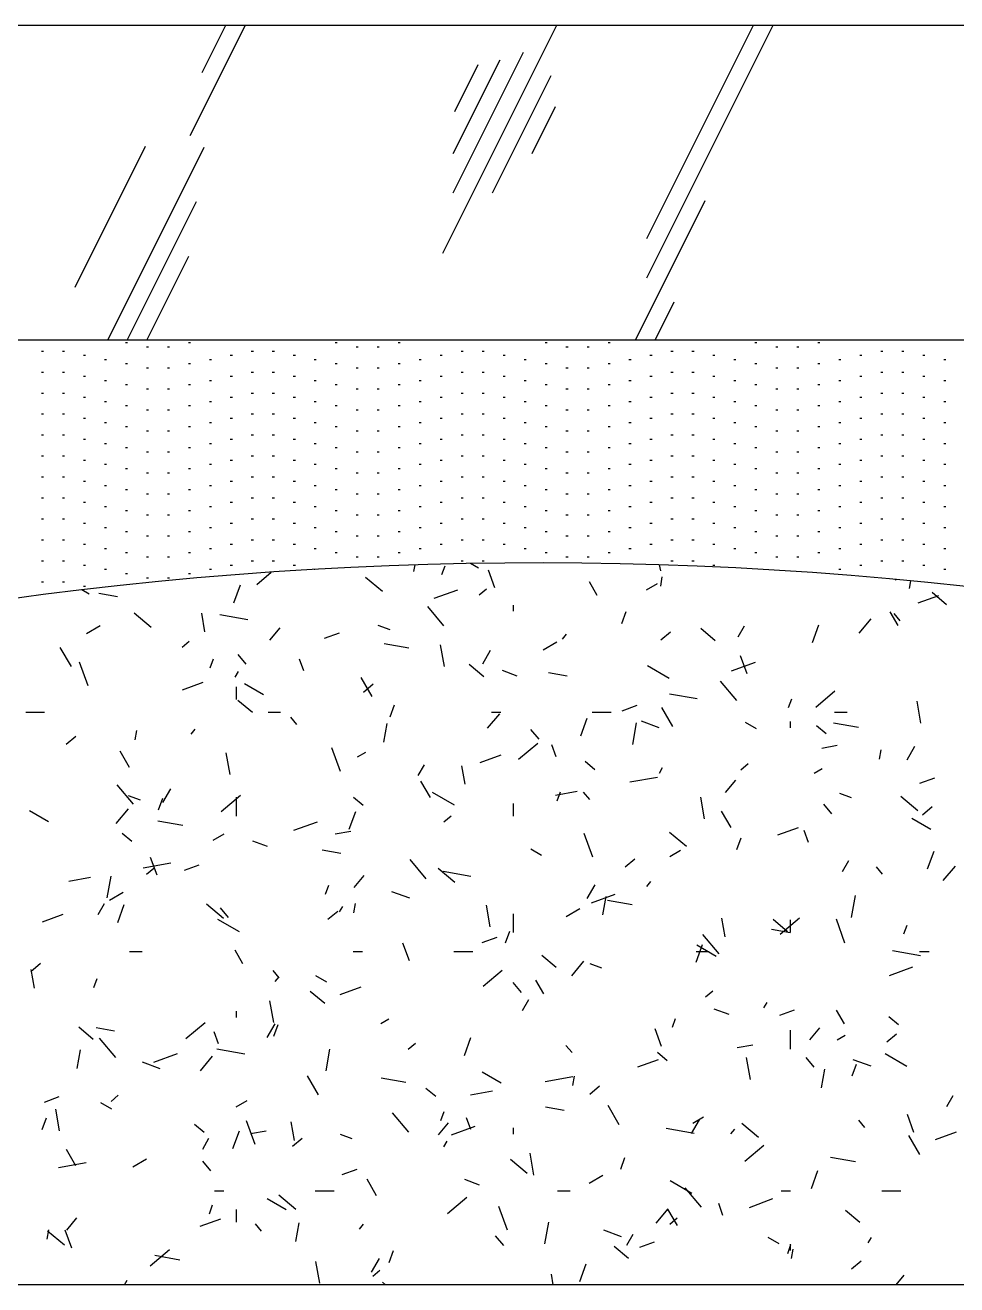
# Model space of a CAD drawing. Header units: inches. Extents: x -12530 to 36157, y 78659 to 110077.
# Drawn here: x 8735 to 8826.1, y 92373.4 to 92496.5 of the extents above; entities that cross this region are included whole.
import ezdxf

# ---------------------------------------------------------------- set-up
doc = ezdxf.new("R2010")
doc.units = ezdxf.units.IN
doc.header["$MEASUREMENT"] = 0
doc.layers.add('freecads.com', color=7, linetype='Continuous')

msp = doc.modelspace()

# ---------------------------------------------------------------- linework, layer by layer
at = {"layer": 'freecads.com', "ltscale": 2}
for p, q in [((8700.69, 92496.53), (8895.63, 92496.53)), ((8897.68, 92465.76), (8719.16, 92465.76))]:
    msp.add_line(p, q, dxfattribs=at)
at = {"layer": 'freecads.com', "ltscale": 0.4}
for p, q in [((8751.11, 92485.77), (8756.49, 92496.53)), ((8752.26, 92491.91), (8754.57, 92496.53)), ((8775.81, 92474.27), (8786.94, 92496.53)), ((8795.75, 92475.68), (8806.17, 92496.53)), ((8795.75, 92471.83), (8808.1, 92496.53)), ((8776.82, 92480.14), (8783.7, 92493.9)), ((8776.82, 92483.99), (8781.41, 92493.16)), ((8776.96, 92488.11), (8779.25, 92492.69)), ((8780.67, 92480.14), (8786.4, 92491.61)), ((8784.52, 92483.99), (8786.81, 92488.58)), ((8739.85, 92470.94), (8746.73, 92484.7)), ((8743.03, 92465.76), (8752.46, 92484.63)), ((8744.95, 92465.76), (8751.72, 92479.3)), ((8794.63, 92465.76), (8801.46, 92479.4)), ((8746.87, 92465.76), (8750.98, 92473.97)), ((8796.56, 92465.76), (8798.42, 92469.49)), ((8736.56, 92464.69), (8736.76, 92464.69)), ((8738.61, 92464.69), (8738.81, 92464.69)), ((8744.76, 92465.52), (8744.97, 92465.52)), ((8746.81, 92465.1), (8747.02, 92465.1)), ((8748.87, 92465.1), (8749.07, 92465.1)), ((8750.92, 92465.52), (8751.12, 92465.52)), ((8757.07, 92464.69), (8757.28, 92464.69)), ((8759.12, 92464.69), (8759.33, 92464.69)), ((8765.28, 92465.52), (8765.48, 92465.52)), ((8767.33, 92465.1), (8767.53, 92465.1)), ((8769.38, 92465.1), (8769.59, 92465.1)), ((8771.43, 92465.52), (8771.64, 92465.52)), ((8777.59, 92464.69), (8777.79, 92464.69)), ((8779.64, 92464.69), (8779.84, 92464.69)), ((8785.79, 92465.52), (8786, 92465.52)), ((8787.84, 92465.1), (8788.05, 92465.1)), ((8789.9, 92465.1), (8790.1, 92465.1)), ((8791.95, 92465.52), (8792.15, 92465.52)), ((8798.1, 92464.69), (8798.31, 92464.69)), ((8800.15, 92464.69), (8800.36, 92464.69)), ((8806.31, 92465.52), (8806.51, 92465.52)), ((8808.36, 92465.1), (8808.57, 92465.1)), ((8810.41, 92465.1), (8810.62, 92465.1)), ((8812.46, 92465.52), (8812.67, 92465.52)), ((8818.62, 92464.69), (8818.82, 92464.69)), ((8820.67, 92464.69), (8820.87, 92464.69)), ((8740.66, 92464.28), (8740.86, 92464.28)), ((8742.71, 92463.87), (8742.92, 92463.87)), ((8744.76, 92463.46), (8744.97, 92463.46)), ((8750.92, 92463.46), (8751.12, 92463.46)), ((8752.97, 92463.87), (8753.17, 92463.87)), ((8755.02, 92464.28), (8755.23, 92464.28)), ((8761.17, 92464.28), (8761.38, 92464.28)), ((8763.23, 92463.87), (8763.43, 92463.87)), ((8765.28, 92463.46), (8765.48, 92463.46)), ((8771.43, 92463.46), (8771.64, 92463.46)), ((8773.48, 92463.87), (8773.69, 92463.87)), ((8775.54, 92464.28), (8775.74, 92464.28)), ((8781.69, 92464.28), (8781.9, 92464.28)), ((8783.74, 92463.87), (8783.95, 92463.87)), ((8785.79, 92463.46), (8786, 92463.46)), ((8791.95, 92463.46), (8792.15, 92463.46)), ((8794, 92463.87), (8794.2, 92463.87)), ((8796.05, 92464.28), (8796.26, 92464.28)), ((8802.21, 92464.28), (8802.41, 92464.28)), ((8804.26, 92463.87), (8804.46, 92463.87)), ((8806.31, 92463.46), (8806.51, 92463.46)), ((8812.46, 92463.46), (8812.67, 92463.46)), ((8814.51, 92463.87), (8814.72, 92463.87)), ((8816.57, 92464.28), (8816.77, 92464.28)), ((8822.72, 92464.28), (8822.93, 92464.28)), ((8824.77, 92463.87), (8824.98, 92463.87)), ((8736.56, 92462.64), (8736.76, 92462.64)), ((8738.61, 92462.64), (8738.81, 92462.64)), ((8740.66, 92462.23), (8740.86, 92462.23)), ((8746.81, 92463.05), (8747.02, 92463.05)), ((8748.87, 92463.05), (8749.07, 92463.05)), ((8755.02, 92462.23), (8755.23, 92462.23)), ((8757.07, 92462.64), (8757.28, 92462.64)), ((8759.12, 92462.64), (8759.33, 92462.64)), ((8761.17, 92462.23), (8761.38, 92462.23)), ((8767.33, 92463.05), (8767.53, 92463.05)), ((8769.38, 92463.05), (8769.59, 92463.05)), ((8775.54, 92462.23), (8775.74, 92462.23)), ((8777.59, 92462.64), (8777.79, 92462.64)), ((8779.64, 92462.64), (8779.84, 92462.64)), ((8781.69, 92462.23), (8781.9, 92462.23)), ((8787.84, 92463.05), (8788.05, 92463.05)), ((8789.9, 92463.05), (8790.1, 92463.05)), ((8796.05, 92462.23), (8796.26, 92462.23)), ((8798.1, 92462.64), (8798.31, 92462.64)), ((8800.15, 92462.64), (8800.36, 92462.64)), ((8802.21, 92462.23), (8802.41, 92462.23)), ((8808.36, 92463.05), (8808.57, 92463.05)), ((8810.41, 92463.05), (8810.62, 92463.05)), ((8816.57, 92462.23), (8816.77, 92462.23)), ((8818.62, 92462.64), (8818.82, 92462.64)), ((8820.67, 92462.64), (8820.87, 92462.64)), ((8822.72, 92462.23), (8822.93, 92462.23)), ((8742.71, 92461.82), (8742.92, 92461.82)), ((8744.76, 92461.41), (8744.97, 92461.41)), ((8746.81, 92461), (8747.02, 92461)), ((8748.87, 92461), (8749.07, 92461)), ((8750.92, 92461.41), (8751.12, 92461.41)), ((8752.97, 92461.82), (8753.17, 92461.82)), ((8763.23, 92461.82), (8763.43, 92461.82)), ((8765.28, 92461.41), (8765.48, 92461.41)), ((8767.33, 92461), (8767.53, 92461)), ((8769.38, 92461), (8769.59, 92461)), ((8771.43, 92461.41), (8771.64, 92461.41)), ((8773.48, 92461.82), (8773.69, 92461.82)), ((8783.74, 92461.82), (8783.95, 92461.82)), ((8785.79, 92461.41), (8786, 92461.41)), ((8787.84, 92461), (8788.05, 92461)), ((8789.9, 92461), (8790.1, 92461)), ((8791.95, 92461.41), (8792.15, 92461.41)), ((8794, 92461.82), (8794.2, 92461.82)), ((8804.26, 92461.82), (8804.46, 92461.82)), ((8806.31, 92461.41), (8806.51, 92461.41)), ((8808.36, 92461), (8808.57, 92461)), ((8810.41, 92461), (8810.62, 92461)), ((8812.46, 92461.41), (8812.67, 92461.41)), ((8814.51, 92461.82), (8814.72, 92461.82)), ((8824.77, 92461.82), (8824.98, 92461.82)), ((8736.56, 92460.59), (8736.76, 92460.59)), ((8738.61, 92460.59), (8738.81, 92460.59)), ((8740.66, 92460.18), (8740.86, 92460.18)), ((8742.71, 92459.77), (8742.92, 92459.77)), ((8752.97, 92459.77), (8753.17, 92459.77)), ((8755.02, 92460.18), (8755.23, 92460.18)), ((8757.07, 92460.59), (8757.28, 92460.59)), ((8759.12, 92460.59), (8759.33, 92460.59)), ((8761.17, 92460.18), (8761.38, 92460.18)), ((8763.23, 92459.77), (8763.43, 92459.77)), ((8773.48, 92459.77), (8773.69, 92459.77)), ((8775.54, 92460.18), (8775.74, 92460.18)), ((8777.59, 92460.59), (8777.79, 92460.59)), ((8779.64, 92460.59), (8779.84, 92460.59)), ((8781.69, 92460.18), (8781.9, 92460.18)), ((8783.74, 92459.77), (8783.95, 92459.77)), ((8794, 92459.77), (8794.2, 92459.77)), ((8796.05, 92460.18), (8796.26, 92460.18)), ((8798.1, 92460.59), (8798.31, 92460.59)), ((8800.15, 92460.59), (8800.36, 92460.59)), ((8802.21, 92460.18), (8802.41, 92460.18)), ((8804.26, 92459.77), (8804.46, 92459.77)), ((8814.51, 92459.77), (8814.72, 92459.77)), ((8816.57, 92460.18), (8816.77, 92460.18)), ((8818.62, 92460.59), (8818.82, 92460.59)), ((8820.67, 92460.59), (8820.87, 92460.59)), ((8822.72, 92460.18), (8822.93, 92460.18)), ((8824.77, 92459.77), (8824.98, 92459.77)), ((8736.56, 92458.54), (8736.76, 92458.54)), ((8738.61, 92458.54), (8738.81, 92458.54)), ((8744.76, 92459.36), (8744.97, 92459.36)), ((8746.81, 92458.95), (8747.02, 92458.95)), ((8748.87, 92458.95), (8749.07, 92458.95)), ((8750.92, 92459.36), (8751.12, 92459.36)), ((8757.07, 92458.54), (8757.28, 92458.54)), ((8759.12, 92458.54), (8759.33, 92458.54)), ((8765.28, 92459.36), (8765.48, 92459.36)), ((8767.33, 92458.95), (8767.53, 92458.95)), ((8769.38, 92458.95), (8769.59, 92458.95)), ((8771.43, 92459.36), (8771.64, 92459.36)), ((8777.59, 92458.54), (8777.79, 92458.54)), ((8779.64, 92458.54), (8779.84, 92458.54)), ((8785.79, 92459.36), (8786, 92459.36)), ((8787.84, 92458.95), (8788.05, 92458.95)), ((8789.9, 92458.95), (8790.1, 92458.95)), ((8791.95, 92459.36), (8792.15, 92459.36)), ((8798.1, 92458.54), (8798.31, 92458.54)), ((8800.15, 92458.54), (8800.36, 92458.54)), ((8806.31, 92459.36), (8806.51, 92459.36)), ((8808.36, 92458.95), (8808.57, 92458.95)), ((8810.41, 92458.95), (8810.62, 92458.95)), ((8812.46, 92459.36), (8812.67, 92459.36)), ((8818.62, 92458.54), (8818.82, 92458.54)), ((8820.67, 92458.54), (8820.87, 92458.54)), ((8740.66, 92458.13), (8740.86, 92458.13)), ((8742.71, 92457.72), (8742.92, 92457.72)), ((8744.76, 92457.31), (8744.97, 92457.31)), ((8750.92, 92457.31), (8751.12, 92457.31)), ((8752.97, 92457.72), (8753.17, 92457.72)), ((8755.02, 92458.13), (8755.23, 92458.13)), ((8761.17, 92458.13), (8761.38, 92458.13)), ((8763.23, 92457.72), (8763.43, 92457.72)), ((8765.28, 92457.31), (8765.48, 92457.31)), ((8771.43, 92457.31), (8771.64, 92457.31)), ((8773.48, 92457.72), (8773.69, 92457.72)), ((8775.54, 92458.13), (8775.74, 92458.13)), ((8781.69, 92458.13), (8781.9, 92458.13)), ((8783.74, 92457.72), (8783.95, 92457.72)), ((8785.79, 92457.31), (8786, 92457.31)), ((8791.95, 92457.31), (8792.15, 92457.31)), ((8794, 92457.72), (8794.2, 92457.72)), ((8796.05, 92458.13), (8796.26, 92458.13)), ((8802.21, 92458.13), (8802.41, 92458.13)), ((8804.26, 92457.72), (8804.46, 92457.72)), ((8806.31, 92457.31), (8806.51, 92457.31)), ((8812.46, 92457.31), (8812.67, 92457.31)), ((8814.51, 92457.72), (8814.72, 92457.72)), ((8816.57, 92458.13), (8816.77, 92458.13)), ((8822.72, 92458.13), (8822.93, 92458.13)), ((8824.77, 92457.72), (8824.98, 92457.72)), ((8736.56, 92456.49), (8736.76, 92456.49)), ((8738.61, 92456.49), (8738.81, 92456.49)), ((8740.66, 92456.08), (8740.86, 92456.08)), ((8746.81, 92456.9), (8747.02, 92456.9)), ((8748.87, 92456.9), (8749.07, 92456.9)), ((8755.02, 92456.08), (8755.23, 92456.08)), ((8757.07, 92456.49), (8757.28, 92456.49)), ((8759.12, 92456.49), (8759.33, 92456.49)), ((8761.17, 92456.08), (8761.38, 92456.08)), ((8767.33, 92456.9), (8767.53, 92456.9)), ((8769.38, 92456.9), (8769.59, 92456.9)), ((8775.54, 92456.08), (8775.74, 92456.08)), ((8777.59, 92456.49), (8777.79, 92456.49)), ((8779.64, 92456.49), (8779.84, 92456.49)), ((8781.69, 92456.08), (8781.9, 92456.08)), ((8787.84, 92456.9), (8788.05, 92456.9)), ((8789.9, 92456.9), (8790.1, 92456.9)), ((8796.05, 92456.08), (8796.26, 92456.08)), ((8798.1, 92456.49), (8798.31, 92456.49)), ((8800.15, 92456.49), (8800.36, 92456.49)), ((8802.21, 92456.08), (8802.41, 92456.08)), ((8808.36, 92456.9), (8808.57, 92456.9)), ((8810.41, 92456.9), (8810.62, 92456.9)), ((8816.57, 92456.08), (8816.77, 92456.08)), ((8818.62, 92456.49), (8818.82, 92456.49)), ((8820.67, 92456.49), (8820.87, 92456.49)), ((8822.72, 92456.08), (8822.93, 92456.08)), ((8742.71, 92455.67), (8742.92, 92455.67)), ((8744.76, 92455.26), (8744.97, 92455.26)), ((8746.81, 92454.85), (8747.02, 92454.85)), ((8748.87, 92454.85), (8749.07, 92454.85)), ((8750.92, 92455.26), (8751.12, 92455.26)), ((8752.97, 92455.67), (8753.17, 92455.67)), ((8763.23, 92455.67), (8763.43, 92455.67)), ((8765.28, 92455.26), (8765.48, 92455.26)), ((8767.33, 92454.85), (8767.53, 92454.85)), ((8769.38, 92454.85), (8769.59, 92454.85)), ((8771.43, 92455.26), (8771.64, 92455.26)), ((8773.48, 92455.67), (8773.69, 92455.67)), ((8783.74, 92455.67), (8783.95, 92455.67)), ((8785.79, 92455.26), (8786, 92455.26)), ((8787.84, 92454.85), (8788.05, 92454.85)), ((8789.9, 92454.85), (8790.1, 92454.85)), ((8791.95, 92455.26), (8792.15, 92455.26)), ((8794, 92455.67), (8794.2, 92455.67)), ((8804.26, 92455.67), (8804.46, 92455.67)), ((8806.31, 92455.26), (8806.51, 92455.26)), ((8808.36, 92454.85), (8808.57, 92454.85)), ((8810.41, 92454.85), (8810.62, 92454.85)), ((8812.46, 92455.26), (8812.67, 92455.26)), ((8814.51, 92455.67), (8814.72, 92455.67)), ((8824.77, 92455.67), (8824.98, 92455.67)), ((8736.56, 92454.44), (8736.76, 92454.44)), ((8738.61, 92454.44), (8738.81, 92454.44)), ((8740.66, 92454.03), (8740.86, 92454.03)), ((8742.71, 92453.62), (8742.92, 92453.62)), ((8752.97, 92453.62), (8753.17, 92453.62)), ((8755.02, 92454.03), (8755.23, 92454.03)), ((8757.07, 92454.44), (8757.28, 92454.44)), ((8759.12, 92454.44), (8759.33, 92454.44)), ((8761.17, 92454.03), (8761.38, 92454.03)), ((8763.23, 92453.62), (8763.43, 92453.62)), ((8773.48, 92453.62), (8773.69, 92453.62)), ((8775.54, 92454.03), (8775.74, 92454.03)), ((8777.59, 92454.44), (8777.79, 92454.44)), ((8779.64, 92454.44), (8779.84, 92454.44)), ((8781.69, 92454.03), (8781.9, 92454.03)), ((8783.74, 92453.62), (8783.95, 92453.62)), ((8794, 92453.62), (8794.2, 92453.62)), ((8796.05, 92454.03), (8796.26, 92454.03)), ((8798.1, 92454.44), (8798.31, 92454.44)), ((8800.15, 92454.44), (8800.36, 92454.44)), ((8802.21, 92454.03), (8802.41, 92454.03)), ((8804.26, 92453.62), (8804.46, 92453.62)), ((8814.51, 92453.62), (8814.72, 92453.62)), ((8816.57, 92454.03), (8816.77, 92454.03)), ((8818.62, 92454.44), (8818.82, 92454.44)), ((8820.67, 92454.44), (8820.87, 92454.44)), ((8822.72, 92454.03), (8822.93, 92454.03)), ((8824.77, 92453.62), (8824.98, 92453.62)), ((8736.56, 92452.39), (8736.76, 92452.39)), ((8738.61, 92452.39), (8738.81, 92452.39)), ((8744.76, 92453.21), (8744.97, 92453.21)), ((8746.81, 92452.8), (8747.02, 92452.8)), ((8748.87, 92452.8), (8749.07, 92452.8)), ((8750.92, 92453.21), (8751.12, 92453.21)), ((8757.07, 92452.39), (8757.28, 92452.39)), ((8759.12, 92452.39), (8759.33, 92452.39)), ((8765.28, 92453.21), (8765.48, 92453.21)), ((8767.33, 92452.8), (8767.53, 92452.8)), ((8769.38, 92452.8), (8769.59, 92452.8)), ((8771.43, 92453.21), (8771.64, 92453.21)), ((8777.59, 92452.39), (8777.79, 92452.39)), ((8779.64, 92452.39), (8779.84, 92452.39)), ((8785.79, 92453.21), (8786, 92453.21)), ((8787.84, 92452.8), (8788.05, 92452.8)), ((8789.9, 92452.8), (8790.1, 92452.8)), ((8791.95, 92453.21), (8792.15, 92453.21)), ((8798.1, 92452.39), (8798.31, 92452.39)), ((8800.15, 92452.39), (8800.36, 92452.39)), ((8806.31, 92453.21), (8806.51, 92453.21)), ((8808.36, 92452.8), (8808.57, 92452.8)), ((8810.41, 92452.8), (8810.62, 92452.8)), ((8812.46, 92453.21), (8812.67, 92453.21)), ((8818.62, 92452.39), (8818.82, 92452.39)), ((8820.67, 92452.39), (8820.87, 92452.39)), ((8740.66, 92451.98), (8740.86, 92451.98)), ((8742.71, 92451.56), (8742.92, 92451.56)), ((8744.76, 92451.15), (8744.97, 92451.15)), ((8750.92, 92451.15), (8751.12, 92451.15)), ((8752.97, 92451.56), (8753.17, 92451.56)), ((8755.02, 92451.98), (8755.23, 92451.98)), ((8761.17, 92451.98), (8761.38, 92451.98)), ((8763.23, 92451.56), (8763.43, 92451.56)), ((8765.28, 92451.15), (8765.48, 92451.15)), ((8771.43, 92451.15), (8771.64, 92451.15)), ((8773.48, 92451.56), (8773.69, 92451.56)), ((8775.54, 92451.98), (8775.74, 92451.98)), ((8781.69, 92451.98), (8781.9, 92451.98)), ((8783.74, 92451.56), (8783.95, 92451.56)), ((8785.79, 92451.15), (8786, 92451.15)), ((8791.95, 92451.15), (8792.15, 92451.15)), ((8794, 92451.56), (8794.2, 92451.56)), ((8796.05, 92451.98), (8796.26, 92451.98)), ((8802.21, 92451.98), (8802.41, 92451.98)), ((8804.26, 92451.56), (8804.46, 92451.56)), ((8806.31, 92451.15), (8806.51, 92451.15)), ((8812.46, 92451.15), (8812.67, 92451.15)), ((8814.51, 92451.56), (8814.72, 92451.56)), ((8816.57, 92451.98), (8816.77, 92451.98)), ((8822.72, 92451.98), (8822.93, 92451.98)), ((8824.77, 92451.56), (8824.98, 92451.56)), ((8736.56, 92450.33), (8736.76, 92450.33)), ((8738.61, 92450.33), (8738.81, 92450.33)), ((8740.66, 92449.92), (8740.86, 92449.92)), ((8746.81, 92450.74), (8747.02, 92450.74)), ((8748.87, 92450.74), (8749.07, 92450.74)), ((8755.02, 92449.92), (8755.23, 92449.92)), ((8757.07, 92450.33), (8757.28, 92450.33)), ((8759.12, 92450.33), (8759.33, 92450.33)), ((8761.17, 92449.92), (8761.38, 92449.92)), ((8767.33, 92450.74), (8767.53, 92450.74)), ((8769.38, 92450.74), (8769.59, 92450.74)), ((8775.54, 92449.92), (8775.74, 92449.92)), ((8777.59, 92450.33), (8777.79, 92450.33)), ((8779.64, 92450.33), (8779.84, 92450.33)), ((8781.69, 92449.92), (8781.9, 92449.92)), ((8787.84, 92450.74), (8788.05, 92450.74)), ((8789.9, 92450.74), (8790.1, 92450.74)), ((8796.05, 92449.92), (8796.26, 92449.92)), ((8798.1, 92450.33), (8798.31, 92450.33)), ((8800.15, 92450.33), (8800.36, 92450.33)), ((8802.21, 92449.92), (8802.41, 92449.92)), ((8808.36, 92450.74), (8808.57, 92450.74)), ((8810.41, 92450.74), (8810.62, 92450.74)), ((8816.57, 92449.92), (8816.77, 92449.92)), ((8818.62, 92450.33), (8818.82, 92450.33)), ((8820.67, 92450.33), (8820.87, 92450.33)), ((8822.72, 92449.92), (8822.93, 92449.92)), ((8742.71, 92449.51), (8742.92, 92449.51)), ((8744.76, 92449.1), (8744.97, 92449.1)), ((8746.81, 92448.69), (8747.02, 92448.69)), ((8748.87, 92448.69), (8749.07, 92448.69)), ((8750.92, 92449.1), (8751.12, 92449.1)), ((8752.97, 92449.51), (8753.17, 92449.51)), ((8763.23, 92449.51), (8763.43, 92449.51)), ((8765.28, 92449.1), (8765.48, 92449.1)), ((8767.33, 92448.69), (8767.53, 92448.69)), ((8769.38, 92448.69), (8769.59, 92448.69)), ((8771.43, 92449.1), (8771.64, 92449.1)), ((8773.48, 92449.51), (8773.69, 92449.51)), ((8783.74, 92449.51), (8783.95, 92449.51)), ((8785.79, 92449.1), (8786, 92449.1)), ((8787.84, 92448.69), (8788.05, 92448.69)), ((8789.9, 92448.69), (8790.1, 92448.69)), ((8791.95, 92449.1), (8792.15, 92449.1)), ((8794, 92449.51), (8794.2, 92449.51)), ((8804.26, 92449.51), (8804.46, 92449.51)), ((8806.31, 92449.1), (8806.51, 92449.1)), ((8808.36, 92448.69), (8808.57, 92448.69)), ((8810.41, 92448.69), (8810.62, 92448.69)), ((8812.46, 92449.1), (8812.67, 92449.1)), ((8814.51, 92449.51), (8814.72, 92449.51)), ((8824.77, 92449.51), (8824.98, 92449.51)), ((8736.56, 92448.28), (8736.76, 92448.28)), ((8738.61, 92448.28), (8738.81, 92448.28)), ((8740.66, 92447.87), (8740.86, 92447.87)), ((8742.71, 92447.46), (8742.92, 92447.46)), ((8752.97, 92447.46), (8753.17, 92447.46)), ((8755.02, 92447.87), (8755.23, 92447.87)), ((8757.07, 92448.28), (8757.28, 92448.28)), ((8759.12, 92448.28), (8759.33, 92448.28)), ((8761.17, 92447.87), (8761.38, 92447.87)), ((8763.23, 92447.46), (8763.43, 92447.46)), ((8773.48, 92447.46), (8773.69, 92447.46)), ((8775.54, 92447.87), (8775.74, 92447.87)), ((8777.59, 92448.28), (8777.79, 92448.28)), ((8779.64, 92448.28), (8779.84, 92448.28)), ((8781.69, 92447.87), (8781.9, 92447.87)), ((8783.74, 92447.46), (8783.95, 92447.46)), ((8794, 92447.46), (8794.2, 92447.46)), ((8796.05, 92447.87), (8796.26, 92447.87)), ((8798.1, 92448.28), (8798.31, 92448.28)), ((8800.15, 92448.28), (8800.36, 92448.28)), ((8802.21, 92447.87), (8802.41, 92447.87)), ((8804.26, 92447.46), (8804.46, 92447.46)), ((8814.51, 92447.46), (8814.72, 92447.46)), ((8816.57, 92447.87), (8816.77, 92447.87)), ((8818.62, 92448.28), (8818.82, 92448.28)), ((8820.67, 92448.28), (8820.87, 92448.28)), ((8822.72, 92447.87), (8822.93, 92447.87)), ((8824.77, 92447.46), (8824.98, 92447.46)), ((8736.56, 92446.23), (8736.76, 92446.23)), ((8738.61, 92446.23), (8738.81, 92446.23)), ((8744.76, 92447.05), (8744.97, 92447.05)), ((8746.81, 92446.64), (8747.02, 92446.64)), ((8748.87, 92446.64), (8749.07, 92446.64)), ((8750.92, 92447.05), (8751.12, 92447.05)), ((8757.07, 92446.23), (8757.28, 92446.23)), ((8759.12, 92446.23), (8759.33, 92446.23)), ((8765.28, 92447.05), (8765.48, 92447.05)), ((8767.33, 92446.64), (8767.53, 92446.64)), ((8769.38, 92446.64), (8769.59, 92446.64)), ((8771.43, 92447.05), (8771.64, 92447.05)), ((8777.59, 92446.23), (8777.79, 92446.23)), ((8779.64, 92446.23), (8779.84, 92446.23)), ((8785.79, 92447.05), (8786, 92447.05)), ((8787.84, 92446.64), (8788.05, 92446.64)), ((8789.9, 92446.64), (8790.1, 92446.64)), ((8791.95, 92447.05), (8792.15, 92447.05)), ((8798.1, 92446.23), (8798.31, 92446.23)), ((8800.15, 92446.23), (8800.36, 92446.23)), ((8806.31, 92447.05), (8806.51, 92447.05)), ((8808.36, 92446.64), (8808.57, 92446.64)), ((8810.41, 92446.64), (8810.62, 92446.64)), ((8812.46, 92447.05), (8812.67, 92447.05)), ((8818.62, 92446.23), (8818.82, 92446.23)), ((8820.67, 92446.23), (8820.87, 92446.23)), ((8740.66, 92445.82), (8740.86, 92445.82)), ((8742.71, 92445.41), (8742.92, 92445.41)), ((8744.76, 92445), (8744.97, 92445)), ((8750.92, 92445), (8751.12, 92445)), ((8752.97, 92445.41), (8753.17, 92445.41)), ((8755.02, 92445.82), (8755.23, 92445.82)), ((8761.17, 92445.82), (8761.38, 92445.82)), ((8763.23, 92445.41), (8763.43, 92445.41)), ((8765.28, 92445), (8765.48, 92445)), ((8771.43, 92445), (8771.64, 92445)), ((8773.48, 92445.41), (8773.69, 92445.41)), ((8775.54, 92445.82), (8775.74, 92445.82)), ((8781.69, 92445.82), (8781.9, 92445.82)), ((8783.74, 92445.41), (8783.95, 92445.41)), ((8785.79, 92445), (8786, 92445)), ((8791.95, 92445), (8792.15, 92445)), ((8794, 92445.41), (8794.2, 92445.41)), ((8796.05, 92445.82), (8796.26, 92445.82)), ((8802.21, 92445.82), (8802.41, 92445.82)), ((8804.26, 92445.41), (8804.46, 92445.41)), ((8806.31, 92445), (8806.51, 92445)), ((8812.46, 92445), (8812.67, 92445)), ((8814.51, 92445.41), (8814.72, 92445.41)), ((8816.57, 92445.82), (8816.77, 92445.82)), ((8822.72, 92445.82), (8822.93, 92445.82)), ((8824.77, 92445.41), (8824.98, 92445.41)), ((8736.56, 92444.18), (8736.76, 92444.18)), ((8738.61, 92444.18), (8738.81, 92444.18)), ((8740.66, 92443.77), (8740.86, 92443.77)), ((8746.81, 92444.59), (8747.02, 92444.59)), ((8748.87, 92444.59), (8749.07, 92444.59)), ((8755.02, 92443.77), (8755.23, 92443.77)), ((8757.07, 92444.18), (8757.28, 92444.18)), ((8759.12, 92444.18), (8759.33, 92444.18)), ((8761.17, 92443.77), (8761.38, 92443.77)), ((8767.33, 92444.59), (8767.53, 92444.59)), ((8769.38, 92444.59), (8769.59, 92444.59)), ((8772.98, 92443.14), (8773.1, 92443.8)), ((8775.7, 92442.85), (8776.02, 92443.71)), ((8777.59, 92444.18), (8777.79, 92444.18)), ((8779.29, 92443.47), (8778.49, 92443.93)), ((8779.64, 92444.18), (8779.84, 92444.18)), ((8787.84, 92444.59), (8788.05, 92444.59)), ((8789.9, 92444.59), (8790.1, 92444.59)), ((8797.11, 92443.22), (8797, 92443.8)), ((8798.1, 92444.18), (8798.31, 92444.18)), ((8800.15, 92444.18), (8800.36, 92444.18)), ((8802.21, 92443.77), (8802.41, 92443.77)), ((8808.36, 92444.59), (8808.57, 92444.59)), ((8810.41, 92444.59), (8810.62, 92444.59)), ((8816.57, 92443.77), (8816.77, 92443.77)), ((8818.62, 92444.18), (8818.82, 92444.18)), ((8820.67, 92444.18), (8820.87, 92444.18)), ((8822.72, 92443.77), (8822.93, 92443.77)), ((8742.71, 92443.36), (8742.92, 92443.36)), ((8744.76, 92442.95), (8744.97, 92442.95)), ((8746.81, 92442.54), (8747.02, 92442.54)), ((8748.87, 92442.54), (8749.07, 92442.54)), ((8750.92, 92442.95), (8751.12, 92442.95)), ((8752.97, 92443.36), (8753.17, 92443.36)), ((8757.61, 92441.89), (8759.03, 92443.09)), ((8763.23, 92443.36), (8763.29, 92443.36)), ((8769.9, 92441.18), (8768.25, 92442.57)), ((8780.88, 92441.54), (8780.25, 92443.27)), ((8797.1, 92441.7), (8797.26, 92442.61)), ((8814.51, 92443.36), (8814.72, 92443.36)), ((8820.08, 92442.28), (8820.07, 92442.37)), ((8824.77, 92443.36), (8824.98, 92443.36)), ((8736.56, 92442.13), (8736.76, 92442.13)), ((8738.61, 92442.13), (8738.81, 92442.13)), ((8741.22, 92440.93), (8740.49, 92441.35)), ((8740.66, 92441.72), (8740.86, 92441.72)), ((8755.38, 92440.09), (8756.01, 92441.83)), ((8774.94, 92440.53), (8777.25, 92441.37)), ((8779.36, 92440.86), (8780.07, 92441.46)), ((8790.9, 92440.8), (8790.13, 92442.13)), ((8795.72, 92441.35), (8796.79, 92441.96)), ((8821.44, 92441.47), (8821.57, 92442.22)), ((8825.06, 92439.89), (8823.65, 92441.08)), ((8744, 92440.68), (8742.18, 92441)), ((8782.72, 92439.26), (8782.72, 92439.87)), ((8822.26, 92440.07), (8824.28, 92440.8)), ((8747.28, 92437.67), (8745.63, 92439.06)), ((8752.54, 92437.24), (8752.22, 92439.06)), ((8756.73, 92438.44), (8754, 92438.92)), ((8775.91, 92437.85), (8774.33, 92439.74)), ((8793.29, 92438.08), (8793.71, 92439.24)), ((8820.31, 92437.87), (8819.54, 92439.21)), ((8820.51, 92438.32), (8819.92, 92439.03)), ((8740.97, 92437.1), (8742.3, 92437.87)), ((8758.9, 92436.45), (8759.88, 92437.63)), ((8770.64, 92437.46), (8769.49, 92437.88)), ((8802.43, 92436.38), (8801.02, 92437.57)), ((8804.68, 92436.77), (8805.29, 92437.84)), ((8811.93, 92436.21), (8812.56, 92437.94)), ((8816.5, 92437.12), (8817.69, 92438.53)), ((8750.3, 92435.76), (8751.01, 92436.35)), ((8764.24, 92436.63), (8765.68, 92437.16)), ((8785.6, 92435.5), (8786.93, 92436.27)), ((8787.5, 92436.55), (8787.9, 92437.02)), ((8797.1, 92436.47), (8798.05, 92437.26)), ((8739.48, 92433.85), (8738.4, 92435.72)), ((8756.58, 92434.08), (8755.79, 92435.03)), ((8772.49, 92435.66), (8770.06, 92436.08)), ((8775.95, 92433.87), (8775.57, 92435.99)), ((8779.7, 92434.13), (8780.47, 92435.47)), ((8805.54, 92433.16), (8804.91, 92434.89)), ((8741.13, 92431.98), (8740.29, 92434.3)), ((8753.06, 92433.73), (8753.38, 92434.6)), ((8762.21, 92433.43), (8761.79, 92434.59)), ((8779.8, 92432.87), (8778.39, 92434.06)), ((8797.94, 92432.7), (8795.81, 92433.93)), ((8804.04, 92433.44), (8806.36, 92434.28)), ((8755.5, 92432.83), (8755.81, 92433.36)), ((8768.89, 92430.93), (8767.81, 92432.79)), ((8783.08, 92432.93), (8781.63, 92433.46)), ((8787.95, 92432.93), (8786.13, 92433.25)), ((8804.54, 92430.54), (8802.96, 92432.43)), ((8750.36, 92431.58), (8752.38, 92432.32)), ((8755.64, 92430.64), (8755.64, 92431.87)), ((8758.27, 92431.08), (8756.41, 92432.16)), ((8768.04, 92431.37), (8768.99, 92432.16)), ((8812.26, 92429.9), (8814.14, 92431.49)), ((8757.18, 92429.37), (8755.76, 92430.55)), ((8770.65, 92428.96), (8771.07, 92430.12)), ((8793.34, 92429.54), (8794.79, 92430.07)), ((8800.67, 92430.69), (8797.95, 92431.17)), ((8809.61, 92429.85), (8809.93, 92430.71)), ((8822.54, 92428.34), (8822.17, 92430.46)), ((8735.02, 92429.41), (8736.86, 92429.41)), ((8758.71, 92429.41), (8759.94, 92429.41)), ((8761.53, 92428.19), (8760.93, 92428.9)), ((8780.18, 92427.83), (8781.37, 92429.24)), ((8780.56, 92429.41), (8781.48, 92429.41)), ((8789.29, 92427.09), (8789.92, 92428.83)), ((8790.41, 92429.41), (8792.26, 92429.41)), ((8798.29, 92428), (8797.21, 92429.87)), ((8814.1, 92429.41), (8815.34, 92429.41)), ((8745.71, 92426.7), (8745.87, 92427.61)), ((8751.18, 92427.25), (8751.58, 92427.73)), ((8770.04, 92426.47), (8770.36, 92428.29)), ((8785.21, 92426.77), (8784.42, 92427.71)), ((8794.38, 92426.24), (8794.75, 92428.37)), ((8796.96, 92427.88), (8795.22, 92428.51)), ((8806.47, 92427.78), (8805.4, 92428.39)), ((8809.8, 92427.87), (8809.8, 92428.48)), ((8813.28, 92427.28), (8812.33, 92428.08)), ((8816.43, 92427.91), (8814.01, 92428.34)), ((8738.98, 92426.27), (8739.93, 92427.06)), ((8783.2, 92424.8), (8785.08, 92426.38)), ((8745.17, 92423.99), (8744.25, 92425.59)), ((8755, 92423.3), (8754.62, 92425.42)), ((8765.79, 92423.6), (8764.95, 92425.92)), ((8767.47, 92425.04), (8768.27, 92425.5)), ((8779.46, 92424.49), (8781.49, 92425.23)), ((8786.88, 92425.05), (8786.46, 92426.21)), ((8812.86, 92425.89), (8814.37, 92426.16)), ((8818.5, 92424.8), (8818.66, 92425.71)), ((8821.19, 92424.75), (8821.96, 92426.08)), ((8773.4, 92423.21), (8774.01, 92424.27)), ((8777.98, 92422.35), (8777.66, 92424.17)), ((8790.65, 92423.78), (8789.71, 92424.57)), ((8796.99, 92423.45), (8797.29, 92423.98)), ((8804.95, 92423.77), (8805.66, 92424.37)), ((8812.1, 92423.44), (8812.9, 92423.91)), ((8774.58, 92421.07), (8773.65, 92422.67)), ((8794.07, 92422.58), (8796.8, 92423.06)), ((8803.45, 92421.56), (8804.44, 92422.74)), ((8822.45, 92422.45), (8823.9, 92422.98)), ((8745.55, 92420.41), (8743.97, 92422.3)), ((8748.42, 92420.57), (8749.19, 92421.9)), ((8776.93, 92420.31), (8774.8, 92421.54)), ((8786.8, 92421.29), (8788.92, 92421.67)), ((8786.97, 92420.73), (8787.29, 92421.6)), ((8790.16, 92420.88), (8789.56, 92421.59)), ((8815.75, 92421.04), (8814.6, 92421.46)), ((8746.24, 92420.8), (8745.08, 92421.22)), ((8748.01, 92419.85), (8748.43, 92421.01)), ((8754.14, 92419.7), (8756.02, 92421.28)), ((8755.64, 92419.25), (8755.64, 92421.1)), ((8768.02, 92420.27), (8767.08, 92421.06)), ((8782.72, 92419.25), (8782.72, 92420.48)), ((8801.38, 92418.98), (8801.01, 92421.1)), ((8813.84, 92419.46), (8813.05, 92420.4)), ((8822.23, 92419.77), (8820.58, 92421.15)), ((8822.69, 92419.38), (8823.64, 92420.17)), ((8737.26, 92418.69), (8735.4, 92419.77)), ((8743.86, 92418.53), (8745.05, 92419.95)), ((8766.65, 92417.98), (8767.28, 92419.71)), ((8775.89, 92418.67), (8776.6, 92419.26)), ((8803.98, 92418.14), (8803.06, 92419.74)), ((8823.52, 92417.93), (8821.66, 92419.01)), ((8750.37, 92418.31), (8747.94, 92418.74)), ((8761.24, 92417.86), (8763.56, 92418.7)), ((8765.28, 92417.5), (8766.79, 92417.77)), ((8799.61, 92416.26), (8797.96, 92417.64)), ((8808.57, 92417.4), (8810.59, 92418.14)), ((8811.54, 92416.68), (8811.12, 92417.83)), ((8745.39, 92416.76), (8744.45, 92417.55)), ((8753.35, 92416.88), (8754.42, 92417.5)), ((8758.67, 92416.27), (8757.23, 92416.8)), ((8790.46, 92415.22), (8789.61, 92417.54)), ((8804.56, 92415.97), (8804.98, 92417.12)), ((8747.87, 92413.48), (8747.23, 92415.21)), ((8765.83, 92415.58), (8764.01, 92415.9)), ((8785.46, 92415.39), (8784.39, 92416)), ((8797.98, 92415.29), (8799.04, 92415.9)), ((8823.2, 92414.09), (8823.83, 92415.83)), ((8746.49, 92414.19), (8749.22, 92414.67)), ((8746.83, 92413.57), (8747.53, 92414.16)), ((8750.55, 92413.97), (8751.99, 92414.49)), ((8774.18, 92413.1), (8772.6, 92414.99)), ((8776.98, 92412.75), (8775.33, 92414.13)), ((8793.63, 92414.28), (8794.58, 92415.07)), ((8814.88, 92413.82), (8815.5, 92414.89)), ((8818.79, 92413.57), (8818.19, 92414.28)), ((8824.73, 92412.94), (8825.92, 92414.35)), ((8739.22, 92412.9), (8741.34, 92413.28)), ((8742.99, 92411.25), (8743.36, 92413.37)), ((8767.13, 92412.27), (8768.12, 92413.45)), ((8778.55, 92413.34), (8775.83, 92413.82)), ((8795.73, 92412.37), (8796.13, 92412.84)), ((8743.22, 92411.04), (8744.55, 92411.81)), ((8764.33, 92411.61), (8764.65, 92412.48)), ((8772.56, 92411.22), (8770.82, 92411.85)), ((8789.91, 92411.19), (8790.68, 92412.52)), ((8790.35, 92410.77), (8792.66, 92411.61)), ((8742.11, 92409.64), (8742.73, 92410.71)), ((8744.01, 92408.86), (8744.64, 92410.6)), ((8754.35, 92409.24), (8752.7, 92410.63)), ((8754.85, 92409.33), (8754.06, 92410.28)), ((8765.7, 92409.88), (8766.01, 92410.42)), ((8767.1, 92409.8), (8767.27, 92410.71)), ((8780.43, 92408.41), (8780.06, 92410.53)), ((8791.44, 92409.58), (8791.76, 92411.39)), ((8794.31, 92410.56), (8791.89, 92410.99)), ((8815.77, 92409.35), (8816.14, 92411.47)), ((8736.67, 92408.91), (8738.69, 92409.65)), ((8755.92, 92407.92), (8753.79, 92409.15)), ((8764.57, 92409.17), (8765.52, 92409.97)), ((8782.72, 92407.87), (8782.72, 92409.71)), ((8787.85, 92409.44), (8789.18, 92410.21)), ((8803.41, 92407.46), (8803.09, 92409.28)), ((8809.51, 92407.95), (8808.09, 92409.14)), ((8808.79, 92407.71), (8810.67, 92409.29)), ((8809.8, 92407.87), (8809.8, 92409.1)), ((8815.12, 92406.84), (8814.28, 92409.16)), ((8781.92, 92406.85), (8782.34, 92408.01)), ((8809.77, 92407.83), (8807.95, 92408.16)), ((8820.88, 92407.73), (8821.2, 92408.6)), ((8772.53, 92405.1), (8771.9, 92406.83)), ((8779.65, 92406.88), (8781.1, 92407.4)), ((8800.56, 92404.98), (8801.19, 92406.71)), ((8802.51, 92405.54), (8800.65, 92406.62)), ((8802.81, 92405.79), (8801.23, 92407.68)), ((8745.17, 92406.02), (8746.4, 92406.02)), ((8756.25, 92404.8), (8755.48, 92406.13)), ((8767.02, 92406.02), (8767.94, 92406.02)), ((8776.87, 92406.02), (8778.72, 92406.02)), ((8786.88, 92404.44), (8785.47, 92405.63)), ((8800.56, 92406.02), (8801.8, 92406.02)), ((8822.5, 92405.59), (8819.77, 92406.07)), ((8822.41, 92406.02), (8823.34, 92406.02)), ((8735.51, 92404.07), (8736.46, 92404.86)), ((8735.87, 92402.43), (8735.55, 92404.25)), ((8759.8, 92403.44), (8759.2, 92404.15)), ((8779.73, 92402.61), (8781.61, 92404.19)), ((8788.41, 92403.65), (8789.6, 92405.06)), ((8791.35, 92404.38), (8790.19, 92404.8)), ((8819.46, 92403.68), (8821.77, 92404.52)), ((8741.69, 92402.5), (8742.01, 92403.37)), ((8759.41, 92403.07), (8759.81, 92403.55)), ((8764.45, 92403), (8763.38, 92403.62)), ((8783.48, 92402.02), (8782.69, 92402.97)), ((8785.66, 92401.88), (8784.89, 92403.21)), ((8764.25, 92400.93), (8762.84, 92402.12)), ((8765.77, 92401.82), (8767.8, 92402.56)), ((8801.48, 92401.58), (8802.19, 92402.17)), ((8759.27, 92399.06), (8758.9, 92401.18)), ((8783.6, 92400.26), (8784.22, 92401.33)), ((8807.19, 92400.5), (8807.5, 92401.03)), ((8755.64, 92399.56), (8755.64, 92400.17)), ((8769.73, 92398.98), (8770.53, 92399.44)), ((8798.24, 92398.62), (8798.56, 92399.48)), ((8803.79, 92399.85), (8802.34, 92400.38)), ((8808.76, 92399.79), (8810.2, 92400.31)), ((8815.06, 92398.96), (8814.29, 92400.29)), ((8820.35, 92398.85), (8819.41, 92399.64)), ((8741.62, 92397.42), (8740.21, 92398.61)), ((8743.7, 92398.23), (8741.89, 92398.56)), ((8750.66, 92397.5), (8752.55, 92399.09)), ((8753.86, 92396.99), (8753.44, 92398.15)), ((8758.63, 92397.62), (8759.39, 92398.96)), ((8759.28, 92397.73), (8759.7, 92398.89)), ((8797.19, 92396.72), (8796.56, 92398.45)), ((8809.8, 92396.48), (8809.8, 92398.33)), ((8811.68, 92397.38), (8812.67, 92398.56)), ((8819.22, 92397.19), (8820.17, 92397.98)), ((8743.83, 92395.66), (8742.24, 92397.55)), ((8772.42, 92396.47), (8773.12, 92397.07)), ((8777.92, 92395.86), (8778.55, 92397.6)), ((8788.43, 92396.13), (8787.83, 92396.84)), ((8804.58, 92396.62), (8806.1, 92396.89)), ((8814.35, 92397.38), (8815.15, 92397.85)), ((8740.05, 92394.58), (8740.37, 92396.4)), ((8747.55, 92395.19), (8749.87, 92396.04)), ((8752.09, 92394.35), (8753.28, 92395.77)), ((8756.43, 92395.99), (8753.71, 92396.47)), ((8764.38, 92394.35), (8764.75, 92396.47)), ((8797.72, 92395.34), (8796.78, 92396.13)), ((8805.87, 92393.52), (8805.5, 92395.64)), ((8812.11, 92394.71), (8811.32, 92395.65)), ((8821.17, 92394.77), (8819.04, 92396)), ((8748.15, 92394.56), (8746.42, 92395.19)), ((8794.88, 92394.73), (8796.9, 92395.47)), ((8812.83, 92392.68), (8813.15, 92394.5)), ((8815.83, 92393.85), (8816.25, 92395.01)), ((8817.67, 92394.8), (8815.93, 92395.43)), ((8763.64, 92392.01), (8762.56, 92393.87)), ((8772.19, 92393.21), (8769.77, 92393.64)), ((8781.5, 92393.15), (8779.64, 92394.23)), ((8785.79, 92393.31), (8788.52, 92393.79)), ((8788.5, 92392.91), (8788.66, 92393.82)), ((8736.85, 92391.3), (8738.3, 92391.83)), ((8743.36, 92391.37), (8744.06, 92391.97)), ((8775.1, 92391.83), (8774.15, 92392.63)), ((8778.52, 92392.02), (8780.64, 92392.4)), ((8790.16, 92392.08), (8791.11, 92392.87)), ((8825.09, 92390.88), (8825.7, 92391.94)), ((8738.33, 92388.49), (8737.95, 92390.61)), ((8743.44, 92390.61), (8742.37, 92391.23)), ((8755.6, 92390.82), (8756.67, 92391.44)), ((8787.65, 92390.49), (8785.83, 92390.81)), ((8793.04, 92389.09), (8791.96, 92390.95)), ((8736.64, 92388.62), (8737.06, 92389.77)), ((8757.44, 92387.16), (8756.6, 92389.47)), ((8761.3, 92387.54), (8760.98, 92389.36)), ((8772.46, 92388.35), (8770.87, 92390.24)), ((8775.6, 92389.5), (8775.92, 92390.37)), ((8778.53, 92388.61), (8778.11, 92389.77)), ((8800.11, 92388.24), (8800.88, 92389.57)), ((8800.23, 92389.23), (8801.3, 92389.84)), ((8817.06, 92388.82), (8816.46, 92389.53)), ((8821.86, 92388.34), (8821.22, 92390.07)), ((8752.47, 92388.33), (8751.52, 92389.12)), ((8755.28, 92386.75), (8755.91, 92388.48)), ((8757, 92388.23), (8758.52, 92388.5)), ((8766.95, 92387.72), (8765.79, 92388.14)), ((8775.36, 92388.09), (8776.35, 92389.27)), ((8776.66, 92388.1), (8778.97, 92388.95)), ((8782.72, 92388.17), (8782.72, 92388.79)), ((8800.38, 92388.24), (8797.65, 92388.72)), ((8803.96, 92388.19), (8804.36, 92388.66)), ((8806.68, 92387.83), (8805.03, 92389.21)), ((8823.98, 92387.64), (8826.01, 92388.38)), ((8752.32, 92386.7), (8752.93, 92387.76)), ((8761.1, 92386.98), (8762.05, 92387.77)), ((8775.91, 92386.94), (8776.21, 92387.47)), ((8805.32, 92385.51), (8807.2, 92387.1)), ((8822.45, 92386.16), (8821.37, 92388.03)), ((8739.93, 92385.07), (8739, 92386.67)), ((8745.48, 92384.98), (8746.81, 92385.75)), ((8784.05, 92384.32), (8782.4, 92385.7)), ((8784.71, 92384.17), (8784.33, 92386.29)), ((8793.19, 92384.74), (8793.61, 92385.89)), ((8816.14, 92385.46), (8813.71, 92385.89)), ((8738.21, 92384.92), (8740.94, 92385.4)), ((8753.12, 92384.58), (8752.33, 92385.53)), ((8765.96, 92384.21), (8767.41, 92384.74)), ((8811.83, 92382.86), (8812.46, 92384.6)), ((8769.33, 92382.15), (8768.41, 92383.75)), ((8779.38, 92383.19), (8777.94, 92383.72)), ((8790.1, 92383.38), (8791.44, 92384.15)), ((8800.16, 92382.38), (8798.03, 92383.61)), ((8753.48, 92382.63), (8754.4, 92382.63)), ((8761.42, 92380.81), (8759.77, 92382.19)), ((8763.33, 92382.63), (8765.18, 92382.63)), ((8776.25, 92380.41), (8778.14, 92381.99)), ((8787.02, 92382.63), (8788.26, 92382.63)), ((8801.09, 92381.04), (8799.5, 92382.93)), ((8808.87, 92382.63), (8809.8, 92382.63)), ((8818.72, 92382.63), (8820.57, 92382.63)), ((8752.97, 92380.38), (8753.28, 92381.25)), ((8755.64, 92379.56), (8755.64, 92380.79)), ((8760.49, 92380.76), (8758.63, 92381.84)), ((8782.11, 92378.78), (8781.26, 92381.09)), ((8796.65, 92379.46), (8797.83, 92380.88)), ((8798.74, 92379.23), (8797.81, 92380.83)), ((8803.19, 92380.23), (8802.77, 92381.39)), ((8805.77, 92381.01), (8808.08, 92381.86)), ((8739.04, 92378.79), (8740.03, 92379.97)), ((8752.08, 92379.16), (8754.1, 92379.89)), ((8761.44, 92377.68), (8761.76, 92379.5)), ((8785.77, 92377.45), (8786.15, 92379.57)), ((8798.01, 92379.38), (8798.71, 92379.98)), ((8816.58, 92379.52), (8815.17, 92380.71)), ((8737.11, 92377.91), (8737.27, 92378.82)), ((8738.8, 92377.3), (8737.15, 92378.69)), ((8739.52, 92377.03), (8738.88, 92378.77)), ((8758.07, 92378.69), (8757.47, 92379.4)), ((8767.64, 92378.89), (8768.04, 92379.36)), ((8793.26, 92378.14), (8791.53, 92378.77)), ((8793.8, 92377.31), (8794.42, 92378.38)), ((8781.75, 92377.27), (8780.96, 92378.22)), ((8793.95, 92376.01), (8792.54, 92377.2)), ((8795.07, 92377.12), (8796.51, 92377.65)), ((8808.69, 92377.46), (8807.62, 92378.07)), ((8809.52, 92376.5), (8809.83, 92377.37)), ((8809.8, 92376.79), (8809.8, 92377.4)), ((8817.39, 92377.55), (8817.7, 92378.08)), ((8747.19, 92375.31), (8749.08, 92376.89)), ((8750.07, 92375.86), (8747.65, 92376.29)), ((8768.83, 92374.68), (8769.6, 92376.01)), ((8770.55, 92375.62), (8770.97, 92376.78)), ((8809.89, 92376.01), (8810.05, 92376.92)), ((8763.76, 92373.6), (8763.39, 92375.72)), ((8768.95, 92374.28), (8769.65, 92374.87)), ((8789.19, 92373.75), (8789.82, 92375.48)), ((8815.75, 92374.99), (8816.7, 92375.78)), ((8744.66, 92373.44), (8744.93, 92373.9)), ((8763.81, 92373.44), (8763.71, 92373.46)), ((8770.21, 92373.44), (8769.91, 92373.69)), ((8786.6, 92373.44), (8786.42, 92374.47)), ((8820.11, 92373.44), (8820.9, 92374.38))]:
    msp.add_line(p, q, dxfattribs=at)
at = {"layer": 'freecads.com'}
msp.add_line((9168.41, 92373.44), (8514.66, 92373.44), dxfattribs=at)
msp.add_arc((8785.09, 92065.83), 378.16, 69.3077, 105.9677, dxfattribs=at)

doc.saveas('drawing.dxf')
